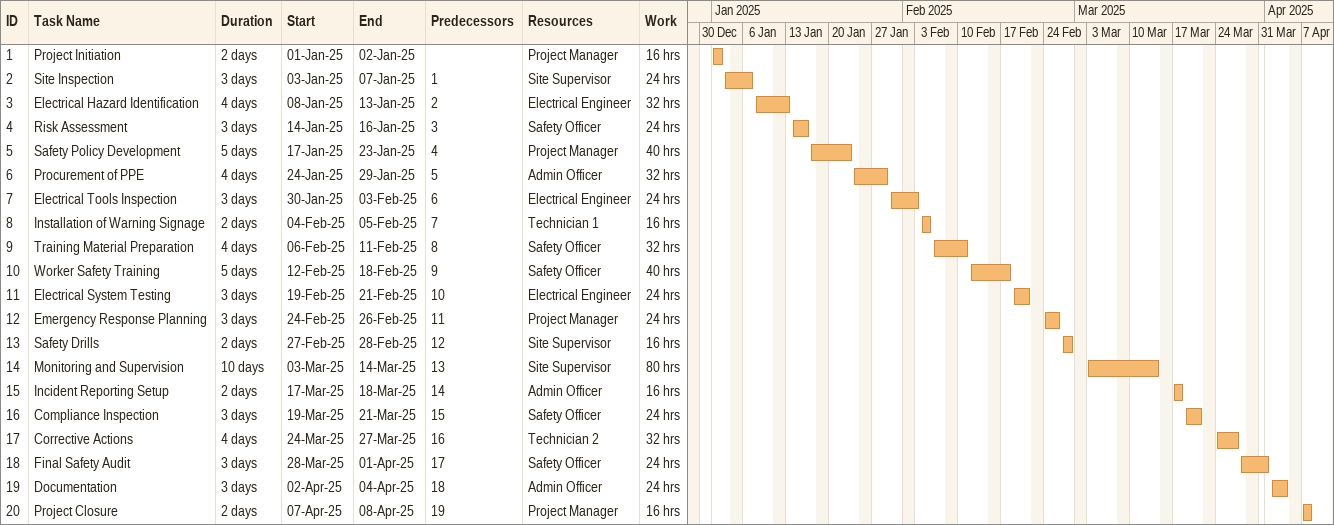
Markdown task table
| ID | Task | Duration | Start | Finish | Predecessors | Resources | Work (h) |
|---|---|---|---|---|---|---|---|
| 1 | Project Initiation | 2d | 2025-01-01 | 2025-01-02 |  | Project Manager | 16 |
| 2 | Site Inspection | 3d | 2025-01-03 | 2025-01-07 | 1 | Site Supervisor | 24 |
| 3 | Electrical Hazard Identification | 4d | 2025-01-08 | 2025-01-13 | 2 | Electrical Engineer | 32 |
| 4 | Risk Assessment | 3d | 2025-01-14 | 2025-01-16 | 3 | Safety Officer | 24 |
| 5 | Safety Policy Development | 5d | 2025-01-17 | 2025-01-23 | 4 | Project Manager | 40 |
| 6 | Procurement of PPE | 4d | 2025-01-24 | 2025-01-29 | 5 | Admin Officer | 32 |
| 7 | Electrical Tools Inspection | 3d | 2025-01-30 | 2025-02-03 | 6 | Electrical Engineer | 24 |
| 8 | Installation of Warning Signage | 2d | 2025-02-04 | 2025-02-05 | 7 | Technician 1 | 16 |
| 9 | Training Material Preparation | 4d | 2025-02-06 | 2025-02-11 | 8 | Safety Officer | 32 |
| 10 | Worker Safety Training | 5d | 2025-02-12 | 2025-02-18 | 9 | Safety Officer | 40 |
| 11 | Electrical System Testing | 3d | 2025-02-19 | 2025-02-21 | 10 | Electrical Engineer | 24 |
| 12 | Emergency Response Planning | 3d | 2025-02-24 | 2025-02-26 | 11 | Project Manager | 24 |
| 13 | Safety Drills | 2d | 2025-02-27 | 2025-02-28 | 12 | Site Supervisor | 16 |
| 14 | Monitoring and Supervision | 10d | 2025-03-03 | 2025-03-14 | 13 | Site Supervisor | 80 |
| 15 | Incident Reporting Setup | 2d | 2025-03-17 | 2025-03-18 | 14 | Admin Officer | 16 |
| 16 | Compliance Inspection | 3d | 2025-03-19 | 2025-03-21 | 15 | Safety Officer | 24 |
| 17 | Corrective Actions | 4d | 2025-03-24 | 2025-03-27 | 16 | Technician 2 | 32 |
| 18 | Final Safety Audit | 3d | 2025-03-28 | 2025-04-01 | 17 | Safety Officer | 24 |
| 19 | Documentation | 3d | 2025-04-02 | 2025-04-04 | 18 | Admin Officer | 24 |
| 20 | Project Closure | 2d | 2025-04-07 | 2025-04-08 | 19 | Project Manager | 16 |
